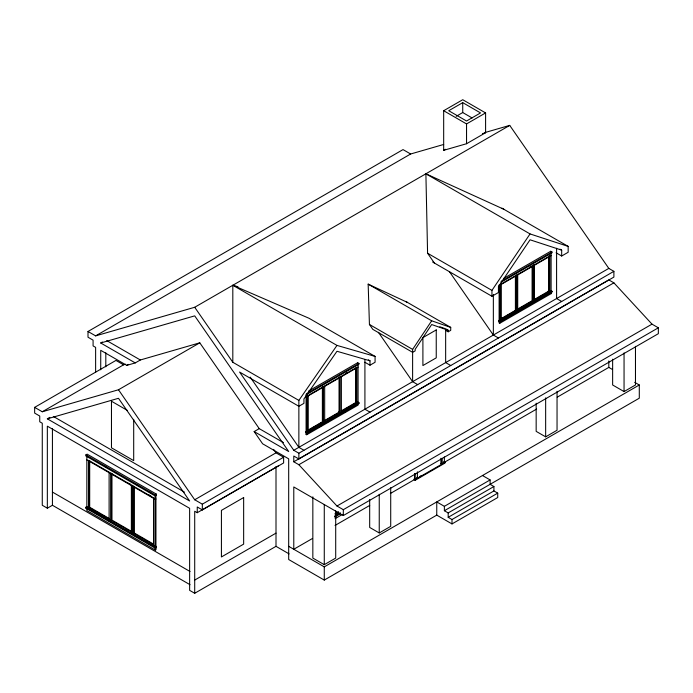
<?xml version="1.0" encoding="UTF-8"?>
<svg xmlns="http://www.w3.org/2000/svg" width="693" height="693" viewBox="0 0 693 693"><rect width="100%" height="100%" fill="white"/><g stroke="black" fill="none" stroke-linecap="round" stroke-linejoin="round"><path stroke-width="1.04" d="M303.941 450.277L298.865 447.349L298.865 400.407L232.813 362.274L232.813 285.273L237.959 286.755M307.337 431.245L307.346 400.996M417.697 384.606L412.612 381.67L412.621 349.402L431.678 320.798L450.727 327.399L450.727 330.336L448.198 331.791L445.651 330.327M561.676 256.012L561.676 250.147L530.05 239.804L498.432 286.659L498.432 292.524L491.943 296.266L491.943 290.402L530.05 233.931L568.165 246.396L568.165 252.269L561.676 256.012L556.098 252.789M298.865 400.407L336.971 345.409L375.078 356.41L375.078 362.274L370.001 365.202L364.916 362.274M550.493 292.125L501.637 320.538L500.415 319.629L515.817 310.672L515.817 275.268M335.403 514.284L338.21 512.655M443.676 110.724L462.733 99.723L485.594 112.924L485.594 132.727L466.545 143.728L443.676 150.329L443.676 110.724L466.545 123.926L485.594 112.924M462.733 102.642L448.735 110.724L466.545 121.006L480.544 112.924L462.733 102.642L462.733 112.543L472.106 117.957M456.202 116.32L462.733 112.543M95.625 372.219L95.625 347.375L93.087 345.911L93.087 340.159L88.002 337.222L88.002 331.479L403.031 149.593L410.654 153.993L443.676 144.465M88.002 331.479L95.625 335.871L410.654 153.993M283.498 442.645L259.243 428.638L199.783 342.818L140.332 359.988L135.248 362.915L100.728 342.983L102.417 342.013M443.676 150.329L445.495 149.281M95.625 335.871L194.707 307.276L509.727 125.39L608.809 268.399L613.894 271.335L613.894 277.087L298.865 458.965L293.78 456.029L293.78 461.781L298.865 464.717L336.971 506.02L343.321 509.684L658.35 327.806L658.35 333.679L343.321 515.557L293.78 486.954L293.78 549.272L312.534 538.444M190.038 584.71L52.425 505.266L47.341 508.194L42.273 505.266L42.273 423.241L39.735 421.768L39.735 416.034L34.65 413.097L34.65 407.363L115.948 360.421L123.571 364.821L125.641 364.223M34.65 407.363L42.273 411.763L123.571 364.821M100.728 369.811L100.728 350.32L126.784 365.367L128.474 364.388M47.341 418.832L118.486 398.293L189.631 500.987L47.341 418.832L49.879 417.368M42.273 411.763L118.486 389.761L199.783 342.818M85.88 454.894L87.145 454.158L156.263 494.057L156.263 495.157L154.989 495.893L85.88 455.994L85.88 454.894L154.989 494.793L156.263 494.057M88.496 460.802L89.692 460.758L89.692 507.233L109.182 518.485M86.833 455.803L86.833 507.051L88.496 508.012L88.496 460.256L153.638 497.86L153.638 545.625L155.31 546.586L156.263 546.405L156.263 547.323L154.989 548.05L85.88 508.151L85.88 507.233L87.145 506.505M85.88 508.151L87.145 507.423M153.716 497.721L153.716 544.204L134.225 532.952L134.225 486.469L133.039 486.521L133.039 533.731L133.671 533.367L154.27 545.261L153.638 545.625M308.628 391.034L357.683 362.716L358.957 363.444L358.957 364.275L307.12 394.196M503.508 278.525L550.71 251.273L551.983 252.001L551.983 252.824L501.074 282.216M307.12 393.373L358.957 363.444M501.074 281.393L551.983 252.001M345.729 373.466L347.557 372.41M529.365 267.446L531.193 266.389M549.861 256.349L548.804 256.219L548.804 291.077L534.19 299.515L534.19 264.657M358.082 367.065L306.722 396.717L306.089 396.353M517.073 274.541L517.706 274.913L517.706 310.317L517.073 309.953L549.22 291.389L549.861 291.753L549.861 255.934L501.004 284.139L501.004 319.958L499.748 320.686L499.116 320.313L499.116 284.91L499.748 285.273L551.108 255.622L550.476 255.258M493.918 490.93L493.918 486.529L448.189 512.924L448.189 517.325L493.918 490.93L497.73 493.13L497.73 497.531L452.001 523.925L436.755 515.124L324.272 580.076L288.686 559.528L288.686 458.835L262.63 443.797L254.158 431.574L259.243 428.638M109.104 472.695L109.104 519.915L109.737 519.542M109.104 519.915L110.767 520.876L111.4 520.504L132.008 532.397L132.008 485.187M156.263 495.157L155.31 495.339L155.31 546.586M153.638 498.414L154.27 498.042M155.942 499.012L155.31 499.376L86.833 459.84M307.276 429.972L307.753 430.249L322.375 421.812L322.375 386.954M324.454 420.608L339.076 412.17L339.076 377.304M341.155 410.966L355.778 402.52L355.778 368.719M131.367 485.559L131.367 532.77L132.008 532.397M357.683 401.975L358.957 402.711L358.957 403.395L307.12 433.324L305.847 432.588L306.089 431.765L306.722 432.129L307.969 431.41L307.969 395.582L356.826 367.377L356.826 403.196L356.193 402.832L341.649 411.226M307.337 431.037L322.791 422.115L323.423 422.487L324.679 421.76L324.679 386.356M324.948 420.876L339.492 412.474L340.124 412.846L341.38 412.118L341.38 376.715M551.108 252.599L551.108 291.034L550.476 290.67L551.983 291.259L551.983 291.952L500.147 321.873L498.882 321.145L499.116 320.313M500.372 319.594L515.817 310.672L516.458 311.044L517.706 310.317M305.847 432.588L306.722 432.813L306.722 434.745L306.089 434.372L306.089 432.449M356.826 403.196L358.082 402.477L358.082 364.042M498.882 321.145L499.116 322.929L499.748 323.293L551.108 293.65L551.108 291.718M533.16 301.394L533.16 265.991L532.519 265.618L532.519 301.031L533.16 301.394L534.407 300.675L534.407 265.263L533.775 264.899M549.861 291.753L551.108 291.034M305.847 431.895L307.12 432.631L358.957 402.711M551.983 291.259L499.748 321.37L499.748 323.293M306.089 434.372L307.952 433.298M319.161 426.827L321.032 425.745M327.564 421.976L329.435 420.894M344.369 412.274L346.24 411.192M515.921 313.227L517.792 312.145M306.722 434.745L358.082 405.093L358.082 403.161M118.486 389.761L194.707 499.766L276.005 452.832L283.619 457.233L283.619 462.967L202.33 509.909L197.245 506.973L197.245 512.707L194.707 511.243L194.707 593.277L189.631 590.349L189.631 508.315L47.341 426.169L47.341 508.194M370.001 365.202L370.001 360.81L336.971 351.273L303.941 398.943L303.941 403.343L298.865 406.28L239.587 372.054L293.78 450.277L608.809 268.399M194.707 499.766L202.33 504.166L283.619 457.233M293.78 450.277L298.865 453.213L613.894 271.335M197.245 512.707L278.543 465.774M293.78 461.781L608.809 279.903L613.894 282.839L652 324.142L658.35 327.806M85.88 507.233L154.989 547.141L156.263 546.405M155.942 547.141L155.31 547.505L155.31 550.069L155.942 549.705L156.263 547.323M298.865 464.717L613.894 282.839M194.707 580.076L276.005 533.134M336.971 506.02L652 324.142M194.707 593.277L276.005 546.335L289.094 553.898M334.875 513.842L338.591 511.703M335.395 514.275L338.201 512.655M334.702 516.146L340.289 512.924M334.702 516.415L340.289 513.192M334.632 517.099L340.237 513.868M335.1 518.667L342.498 514.388M444.698 462.508L443.745 461.954L445.01 462.326L445.01 463.054L415.159 480.292L414.206 479.747L414.206 479.01L415.159 479.192L415.159 473.795M440.887 458.272L440.887 463.608L441.519 463.245L442.472 463.79M335.04 525.45L369.724 505.422M390.35 493.511L414.726 479.443M414.847 479.374L417.385 477.91L417.385 471.838M419.802 476.507L421.673 475.433M536.616 409.069L442.151 463.608L442.151 458.212M557.241 397.158L608.809 367.394L612.508 369.525M414.206 479.01L415.159 479.556L445.01 462.326M312.838 496.829L312.838 558.073L324.272 564.674L335.707 558.073L335.707 510.793M369.681 499.497L369.681 527.434L379.244 532.952L390.713 526.333L390.713 487.655M536.165 403.222L536.165 431.367L545.651 436.841L557.042 430.258L557.042 391.294M612.638 359.208L612.638 384.987L624.055 391.58L635.472 384.987L635.472 346.309M288.686 546.327L324.272 566.874L639.293 384.987L639.293 398.189L444.378 510.724L444.378 506.332L490.107 479.928L490.107 484.329L493.918 486.529M448.189 517.325L452.001 519.525L497.73 493.13M484.961 132.545L509.727 125.39M482.475 133.628L485.594 132.727M100.728 342.983L194.707 315.861L288.686 451.507L254.158 431.574M126.784 365.367L135.248 362.915M439.821 326.784L444.681 328.465M448.198 331.791L448.198 330.266L431.678 324.541L415.15 349.341L415.15 350.875L412.621 352.33L372.817 329.357L369.43 324.463L368.165 284.13L407.536 302.46M434.355 263.019L427.581 253.24L425.892 173.796L503.802 209.243M501.949 208.169L568.165 246.396M559.979 249.168L561.676 250.147M425.892 173.796L530.05 233.931M551.983 291.952L550.71 291.216L550.71 290.532M548.328 290.8L548.804 291.077M550.476 293.278L551.108 293.65M561.676 301.481L556.592 298.544L556.592 248.276M533.775 300.312L534.407 300.675M427.581 253.24L491.943 290.402M432.666 262.041L491.943 296.266M634.675 382.328L639.293 384.987M498.882 320.452L500.147 321.188L500.147 321.873M449.393 271.613L493.347 335.057L498.432 337.993M405.682 301.394L450.727 327.399M368.165 284.13L431.678 320.798M448.198 330.266L445.651 328.803L445.651 362.595L450.736 365.532M369.43 324.463L412.621 349.402M375.078 356.41L309.026 318.269L232.813 285.273L336.971 345.409M368.304 359.832L370.001 360.81M357.441 402.113L358.082 402.477M357.683 402.659L358.957 403.395M482.484 475.528L490.107 479.928M370.001 412.144L364.916 409.208L364.916 359.632M440.887 463.608L441.839 464.154M338.6 411.893L339.076 412.17M307.969 395.998L307.337 395.634L307.753 395.391L307.753 430.249M418.338 477.728L417.385 477.174L416.753 477.546L417.697 478.092M444.378 506.332L436.755 501.931L436.755 515.124M444.378 510.724L448.189 512.924M106.739 340.592L140.332 359.988M127.217 410.317L111.469 401.23L111.469 447.799L133.697 460.628L133.697 419.352M53.361 416.441L184.416 492.108M104.409 465.956L106.263 467.03M136.798 484.658L138.652 485.724M148.83 491.606L150.684 492.671M128.664 483.264L130.518 484.329M148.146 494.507L150.935 496.119M131.453 531.349L111.963 520.096L111.963 473.614M131.367 532.77L133.039 533.731M137.725 537.352L139.579 538.418M155.31 550.069L86.833 510.533L86.833 507.969M52.425 492.065L190.038 571.508M378.404 332.302L412.612 381.67M250.208 377.122L298.865 447.349M194.707 307.276L232.813 362.274M273.631 449.41L276.005 452.832M89.137 507.926L89.137 460.438L89.137 507.648L108.801 519.005L89.085 507.683L87.864 508.662L153.006 545.989M624.055 352.902L624.055 391.58M608.809 360.94L608.809 367.394M550.71 251.273L550.71 252.096M549.22 255.977L549.22 291.389M545.651 397.877L545.651 436.841M532.103 265.861L532.103 300.719L517.489 309.165L517.489 274.298M516.458 275.632L516.458 311.044M515.401 275.502L515.401 310.369L500.788 318.806L500.788 283.948M499.748 285.273L499.748 320.686M493.347 294.421L493.347 335.057M466.545 123.926L466.545 143.728M452.001 519.525L452.001 523.925M444.378 456.921L444.378 462.326M444.057 461.772L444.057 462.508M441.519 458.922L441.519 463.245M415.159 479.556L415.159 480.292M414.527 473.484L414.527 478.828M379.244 494.274L379.244 532.952M357.683 362.716L357.683 363.539M357.467 403.569L308.61 431.982L307.389 431.072L322.791 422.115L322.791 386.711M356.193 367.42L356.193 402.832M343.321 509.684L343.321 515.557M340.124 377.434L340.124 412.846M339.492 377.07L339.492 412.474M324.272 504.504L324.272 564.674M324.272 566.874L324.272 580.076M323.423 387.075L323.423 422.487M307.12 432.631L307.12 433.324M306.722 393.693L306.722 432.129M306.089 394.334L306.089 431.765M298.865 453.213L298.865 458.965M276.005 466.458L276.005 546.335M202.33 504.166L202.33 509.909M155.942 494.975L155.942 546.223M154.989 494.793L154.989 495.893M154.989 547.141L154.989 548.05M133.671 486.148L133.671 533.367M111.4 520.504L111.4 473.293L110.767 473.657L110.767 520.876M105.804 352.789L105.804 366.831M52.425 428.612L52.425 505.266M436.243 329.92L422.903 337.621L422.903 365.558L436.243 357.857L436.243 329.92M243.65 497.557L221.422 510.386L221.422 556.955L243.65 544.126L243.65 497.557"/></g></svg>
